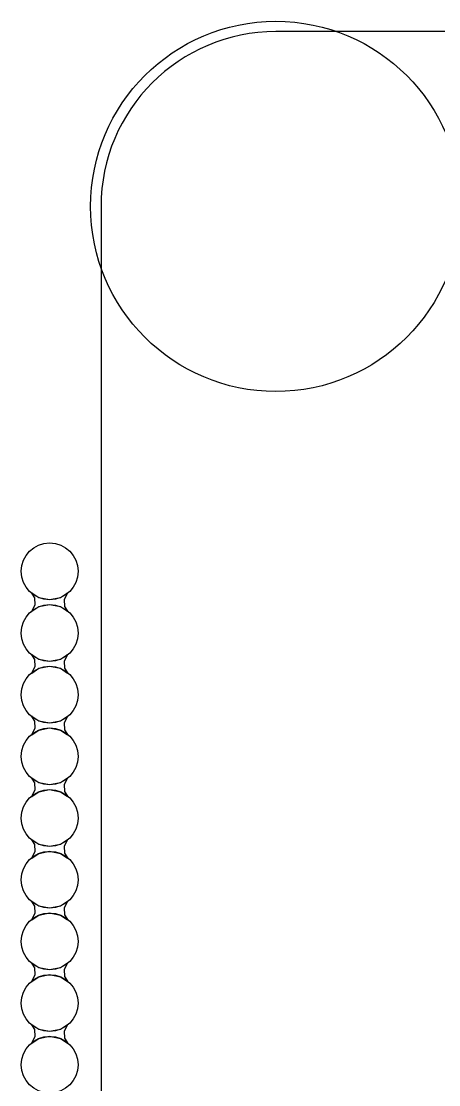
# Model space of a CAD drawing. Extents: x -22 to 351, y -111 to 35.
# Drawn here: x -22 to -17.94, y 17.58 to 27.93 of the extents above; entities that cross this region are included whole.
import ezdxf

# ---------------------------------------------------------------- set-up
doc = ezdxf.new("R2010")
doc.units = 0
doc.layers.add('BLACK', color=7, linetype='CONTINUOUS')

msp = doc.modelspace()

# ---------------------------------------------------------------- linework, layer by layer
at = {"layer": 'BLACK', "linetype": 'CONTINUOUS'}
for p, q in [((-5.525, 27.825), (-19.525, 27.825)), ((-5.525, 27.825), (-19.525, 27.825)), ((-21.225, 26.125), (-21.225, 13.625)), ((-21.225, 26.125), (-21.225, 13.625)), ((-21.9011, 22.3663), (-21.8996, 22.3677)), ((-21.9005, 22.3644), (-21.9011, 22.3663)), ((-21.8983, 22.3621), (-21.9005, 22.3644)), ((-21.8996, 22.3677), (-21.898, 22.3674)), ((-21.87, 22.318), (-21.8983, 22.3621)), ((-21.898, 22.3674), (-21.8298, 22.3219)), ((-21.6202, 22.3219), (-21.552, 22.3674)), ((-21.5517, 22.3622), (-21.585, 22.3011)), ((-21.552, 22.3674), (-21.55, 22.3676)), ((-21.5495, 22.3644), (-21.5517, 22.3622)), ((-21.55, 22.3676), (-21.5489, 22.3659)), ((-21.5489, 22.3659), (-21.5495, 22.3644)), ((-21.8983, 22.1878), (-21.865, 22.2489)), ((-21.865, 22.2489), (-21.87, 22.318)), ((-21.8298, 22.3219), (-21.725, 22.301)), ((-21.725, 22.249), (-21.8298, 22.2281)), ((-21.725, 22.301), (-21.6202, 22.3219)), ((-21.6202, 22.2281), (-21.725, 22.249)), ((-21.585, 22.3011), (-21.58, 22.232)), ((-21.9011, 22.1841), (-21.9005, 22.1856)), ((-21.9, 22.1824), (-21.9011, 22.1841)), ((-21.9005, 22.1856), (-21.8983, 22.1878)), ((-21.898, 22.1826), (-21.9, 22.1824)), ((-21.8298, 22.2281), (-21.898, 22.1826)), ((-21.552, 22.1826), (-21.6202, 22.2281)), ((-21.58, 22.232), (-21.5517, 22.1879)), ((-21.5504, 22.1823), (-21.552, 22.1826)), ((-21.5517, 22.1879), (-21.5495, 22.1856)), ((-21.5489, 22.1837), (-21.5504, 22.1823)), ((-21.5495, 22.1856), (-21.5489, 22.1837)), ((-21.9011, 21.7663), (-21.8996, 21.7677)), ((-21.9005, 21.7644), (-21.9011, 21.7663)), ((-21.8983, 21.7621), (-21.9005, 21.7644)), ((-21.8996, 21.7677), (-21.898, 21.7674)), ((-21.87, 21.718), (-21.8983, 21.7621)), ((-21.898, 21.7674), (-21.8298, 21.7219)), ((-21.6202, 21.7219), (-21.552, 21.7674)), ((-21.5517, 21.7622), (-21.585, 21.7011)), ((-21.552, 21.7674), (-21.55, 21.7676)), ((-21.5495, 21.7644), (-21.5517, 21.7622)), ((-21.55, 21.7676), (-21.5489, 21.7659)), ((-21.5489, 21.7659), (-21.5495, 21.7644)), ((-21.8983, 21.5878), (-21.865, 21.6489)), ((-21.8298, 21.6281), (-21.898, 21.5826)), ((-21.865, 21.6489), (-21.87, 21.718)), ((-21.8298, 21.7219), (-21.725, 21.701)), ((-21.725, 21.649), (-21.8298, 21.6281)), ((-21.725, 21.701), (-21.6202, 21.7219)), ((-21.6202, 21.6281), (-21.725, 21.649)), ((-21.552, 21.5826), (-21.6202, 21.6281)), ((-21.585, 21.7011), (-21.58, 21.632)), ((-21.58, 21.632), (-21.5517, 21.5879)), ((-21.9011, 21.5841), (-21.9005, 21.5856)), ((-21.9, 21.5824), (-21.9011, 21.5841)), ((-21.9005, 21.5856), (-21.8983, 21.5878)), ((-21.898, 21.5826), (-21.9, 21.5824)), ((-21.5504, 21.5823), (-21.552, 21.5826)), ((-21.5517, 21.5879), (-21.5495, 21.5856)), ((-21.5489, 21.5837), (-21.5504, 21.5823)), ((-21.5495, 21.5856), (-21.5489, 21.5837)), ((-21.9011, 21.1663), (-21.8996, 21.1677)), ((-21.9005, 21.1644), (-21.9011, 21.1663)), ((-21.8983, 21.1621), (-21.9005, 21.1644)), ((-21.8996, 21.1677), (-21.898, 21.1674)), ((-21.87, 21.118), (-21.8983, 21.1621)), ((-21.898, 21.1674), (-21.8298, 21.1219)), ((-21.865, 21.0489), (-21.87, 21.118)), ((-21.8298, 21.1219), (-21.725, 21.101)), ((-21.725, 21.101), (-21.6202, 21.1219)), ((-21.6202, 21.1219), (-21.552, 21.1674)), ((-21.5517, 21.1622), (-21.585, 21.1011)), ((-21.552, 21.1674), (-21.55, 21.1676)), ((-21.5495, 21.1644), (-21.5517, 21.1622)), ((-21.55, 21.1676), (-21.5489, 21.1659)), ((-21.5489, 21.1659), (-21.5495, 21.1644)), ((-21.8983, 20.9878), (-21.865, 21.0489)), ((-21.8298, 21.0281), (-21.898, 20.9826)), ((-21.725, 21.049), (-21.8298, 21.0281)), ((-21.6202, 21.0281), (-21.725, 21.049)), ((-21.552, 20.9826), (-21.6202, 21.0281)), ((-21.585, 21.1011), (-21.58, 21.032)), ((-21.58, 21.032), (-21.5517, 20.9879)), ((-21.9011, 20.9841), (-21.9005, 20.9856)), ((-21.9, 20.9824), (-21.9011, 20.9841)), ((-21.9005, 20.9856), (-21.8983, 20.9878)), ((-21.898, 20.9826), (-21.9, 20.9824)), ((-21.5504, 20.9823), (-21.552, 20.9826)), ((-21.5517, 20.9879), (-21.5495, 20.9856)), ((-21.5489, 20.9837), (-21.5504, 20.9823)), ((-21.5495, 20.9856), (-21.5489, 20.9837)), ((-21.9011, 20.5663), (-21.8996, 20.5677)), ((-21.9005, 20.5644), (-21.9011, 20.5663)), ((-21.8983, 20.5621), (-21.9005, 20.5644)), ((-21.8996, 20.5677), (-21.898, 20.5674)), ((-21.87, 20.518), (-21.8983, 20.5621)), ((-21.898, 20.5674), (-21.8298, 20.5219)), ((-21.865, 20.4489), (-21.87, 20.518)), ((-21.8298, 20.5219), (-21.725, 20.501)), ((-21.725, 20.501), (-21.6202, 20.5219)), ((-21.6202, 20.5219), (-21.552, 20.5674)), ((-21.5517, 20.5622), (-21.585, 20.5011)), ((-21.585, 20.5011), (-21.58, 20.432)), ((-21.552, 20.5674), (-21.55, 20.5676)), ((-21.5495, 20.5644), (-21.5517, 20.5622)), ((-21.55, 20.5676), (-21.5489, 20.5659)), ((-21.5489, 20.5659), (-21.5495, 20.5644)), ((-21.9011, 20.3841), (-21.9005, 20.3856)), ((-21.9, 20.3824), (-21.9011, 20.3841)), ((-21.9005, 20.3856), (-21.8983, 20.3878)), ((-21.898, 20.3826), (-21.9, 20.3824)), ((-21.8983, 20.3878), (-21.865, 20.4489)), ((-21.8298, 20.4281), (-21.898, 20.3826)), ((-21.725, 20.449), (-21.8298, 20.4281)), ((-21.6202, 20.4281), (-21.725, 20.449)), ((-21.552, 20.3826), (-21.6202, 20.4281)), ((-21.58, 20.432), (-21.5517, 20.3879)), ((-21.5504, 20.3823), (-21.552, 20.3826)), ((-21.5517, 20.3879), (-21.5495, 20.3856)), ((-21.5489, 20.3837), (-21.5504, 20.3823)), ((-21.5495, 20.3856), (-21.5489, 20.3837)), ((-21.9011, 19.9663), (-21.8996, 19.9677)), ((-21.8996, 19.9677), (-21.898, 19.9674)), ((-21.898, 19.9674), (-21.8298, 19.9219)), ((-21.6202, 19.9219), (-21.552, 19.9674)), ((-21.552, 19.9674), (-21.55, 19.9676)), ((-21.55, 19.9676), (-21.5489, 19.9659)), ((-21.9005, 19.9644), (-21.9011, 19.9663)), ((-21.8983, 19.9621), (-21.9005, 19.9644)), ((-21.87, 19.918), (-21.8983, 19.9621)), ((-21.865, 19.8489), (-21.87, 19.918)), ((-21.8298, 19.9219), (-21.725, 19.901)), ((-21.725, 19.901), (-21.6202, 19.9219)), ((-21.5517, 19.9622), (-21.585, 19.9011)), ((-21.585, 19.9011), (-21.58, 19.832)), ((-21.5495, 19.9644), (-21.5517, 19.9622)), ((-21.5489, 19.9659), (-21.5495, 19.9644)), ((-21.9011, 19.7841), (-21.9005, 19.7856)), ((-21.9, 19.7824), (-21.9011, 19.7841)), ((-21.9005, 19.7856), (-21.8983, 19.7878)), ((-21.898, 19.7826), (-21.9, 19.7824)), ((-21.8983, 19.7878), (-21.865, 19.8489)), ((-21.8298, 19.8281), (-21.898, 19.7826)), ((-21.725, 19.849), (-21.8298, 19.8281)), ((-21.6202, 19.8281), (-21.725, 19.849)), ((-21.552, 19.7826), (-21.6202, 19.8281)), ((-21.58, 19.832), (-21.5517, 19.7879)), ((-21.5504, 19.7823), (-21.552, 19.7826)), ((-21.5517, 19.7879), (-21.5495, 19.7856)), ((-21.5489, 19.7837), (-21.5504, 19.7823)), ((-21.5495, 19.7856), (-21.5489, 19.7837)), ((-21.9011, 19.3663), (-21.8996, 19.3677)), ((-21.9005, 19.3644), (-21.9011, 19.3663)), ((-21.8983, 19.3621), (-21.9005, 19.3644)), ((-21.8996, 19.3677), (-21.898, 19.3674)), ((-21.87, 19.318), (-21.8983, 19.3621)), ((-21.898, 19.3674), (-21.8298, 19.3219)), ((-21.6202, 19.3219), (-21.552, 19.3674)), ((-21.5517, 19.3622), (-21.585, 19.3011)), ((-21.552, 19.3674), (-21.55, 19.3676)), ((-21.5495, 19.3644), (-21.5517, 19.3622)), ((-21.55, 19.3676), (-21.5489, 19.3659)), ((-21.5489, 19.3659), (-21.5495, 19.3644)), ((-21.8983, 19.1878), (-21.865, 19.2489)), ((-21.865, 19.2489), (-21.87, 19.318)), ((-21.8298, 19.3219), (-21.725, 19.301)), ((-21.725, 19.249), (-21.8298, 19.2281)), ((-21.725, 19.301), (-21.6202, 19.3219)), ((-21.6202, 19.2281), (-21.725, 19.249)), ((-21.585, 19.3011), (-21.58, 19.232)), ((-21.9011, 19.1841), (-21.9005, 19.1856)), ((-21.9, 19.1824), (-21.9011, 19.1841)), ((-21.9005, 19.1856), (-21.8983, 19.1878)), ((-21.898, 19.1826), (-21.9, 19.1824)), ((-21.8298, 19.2281), (-21.898, 19.1826)), ((-21.552, 19.1826), (-21.6202, 19.2281)), ((-21.58, 19.232), (-21.5517, 19.1879)), ((-21.5504, 19.1823), (-21.552, 19.1826)), ((-21.5517, 19.1879), (-21.5495, 19.1856)), ((-21.5489, 19.1837), (-21.5504, 19.1823)), ((-21.5495, 19.1856), (-21.5489, 19.1837)), ((-21.9011, 18.7663), (-21.8996, 18.7677)), ((-21.9005, 18.7644), (-21.9011, 18.7663)), ((-21.8983, 18.7621), (-21.9005, 18.7644)), ((-21.8996, 18.7677), (-21.898, 18.7674)), ((-21.87, 18.718), (-21.8983, 18.7621)), ((-21.898, 18.7674), (-21.8298, 18.7219)), ((-21.6202, 18.7219), (-21.552, 18.7674)), ((-21.5517, 18.7622), (-21.585, 18.7011)), ((-21.552, 18.7674), (-21.55, 18.7676)), ((-21.5495, 18.7644), (-21.5517, 18.7622)), ((-21.55, 18.7676), (-21.5489, 18.7659)), ((-21.5489, 18.7659), (-21.5495, 18.7644)), ((-21.8983, 18.5878), (-21.865, 18.6489)), ((-21.8298, 18.6281), (-21.898, 18.5826)), ((-21.865, 18.6489), (-21.87, 18.718)), ((-21.8298, 18.7219), (-21.725, 18.701)), ((-21.725, 18.649), (-21.8298, 18.6281)), ((-21.725, 18.701), (-21.6202, 18.7219)), ((-21.6202, 18.6281), (-21.725, 18.649)), ((-21.552, 18.5826), (-21.6202, 18.6281)), ((-21.585, 18.7011), (-21.58, 18.632)), ((-21.58, 18.632), (-21.5517, 18.5879)), ((-21.9011, 18.5841), (-21.9005, 18.5856)), ((-21.9, 18.5824), (-21.9011, 18.5841)), ((-21.9005, 18.5856), (-21.8983, 18.5878)), ((-21.898, 18.5826), (-21.9, 18.5824)), ((-21.5504, 18.5823), (-21.552, 18.5826)), ((-21.5517, 18.5879), (-21.5495, 18.5856)), ((-21.5489, 18.5837), (-21.5504, 18.5823)), ((-21.5495, 18.5856), (-21.5489, 18.5837)), ((-21.9011, 18.1663), (-21.8996, 18.1677)), ((-21.9005, 18.1644), (-21.9011, 18.1663)), ((-21.8983, 18.1621), (-21.9005, 18.1644)), ((-21.8996, 18.1677), (-21.898, 18.1674)), ((-21.87, 18.118), (-21.8983, 18.1621)), ((-21.898, 18.1674), (-21.8298, 18.1219)), ((-21.865, 18.0489), (-21.87, 18.118)), ((-21.8298, 18.1219), (-21.725, 18.101)), ((-21.725, 18.101), (-21.6202, 18.1219)), ((-21.6202, 18.1219), (-21.552, 18.1674)), ((-21.5517, 18.1622), (-21.585, 18.1011)), ((-21.552, 18.1674), (-21.55, 18.1676)), ((-21.5495, 18.1644), (-21.5517, 18.1622)), ((-21.55, 18.1676), (-21.5489, 18.1659)), ((-21.5489, 18.1659), (-21.5495, 18.1644)), ((-21.8983, 17.9878), (-21.865, 18.0489)), ((-21.8298, 18.0281), (-21.898, 17.9826)), ((-21.725, 18.049), (-21.8298, 18.0281)), ((-21.6202, 18.0281), (-21.725, 18.049)), ((-21.552, 17.9826), (-21.6202, 18.0281)), ((-21.585, 18.1011), (-21.58, 18.032)), ((-21.58, 18.032), (-21.5517, 17.9879)), ((-21.9011, 17.9841), (-21.9005, 17.9856)), ((-21.9, 17.9824), (-21.9011, 17.9841)), ((-21.9005, 17.9856), (-21.8983, 17.9878)), ((-21.898, 17.9826), (-21.9, 17.9824)), ((-21.5504, 17.9823), (-21.552, 17.9826)), ((-21.5517, 17.9879), (-21.5495, 17.9856)), ((-21.5489, 17.9837), (-21.5504, 17.9823)), ((-21.5495, 17.9856), (-21.5489, 17.9837))]:
    msp.add_line(p, q, dxfattribs=at)
at = {"layer": 'BLACK'}
for centre, radius in [((-19.525, 26.125), 1.801), ((-21.725, 22.575), 0.276), ((-21.725, 21.975), 0.276), ((-21.725, 21.375), 0.276), ((-21.725, 20.775), 0.276), ((-21.725, 20.175), 0.276), ((-21.725, 19.575), 0.276), ((-21.725, 18.975), 0.276), ((-21.725, 18.375), 0.276), ((-21.725, 17.775), 0.276)]:
    msp.add_circle(centre, radius, dxfattribs=at)
msp.add_arc((-19.525, 26.125), 1.7, -270, -180, dxfattribs=at)
msp.add_arc((-19.525, 26.125), 1.7, -270, -180, dxfattribs=at)

doc.saveas('drawing.dxf')
